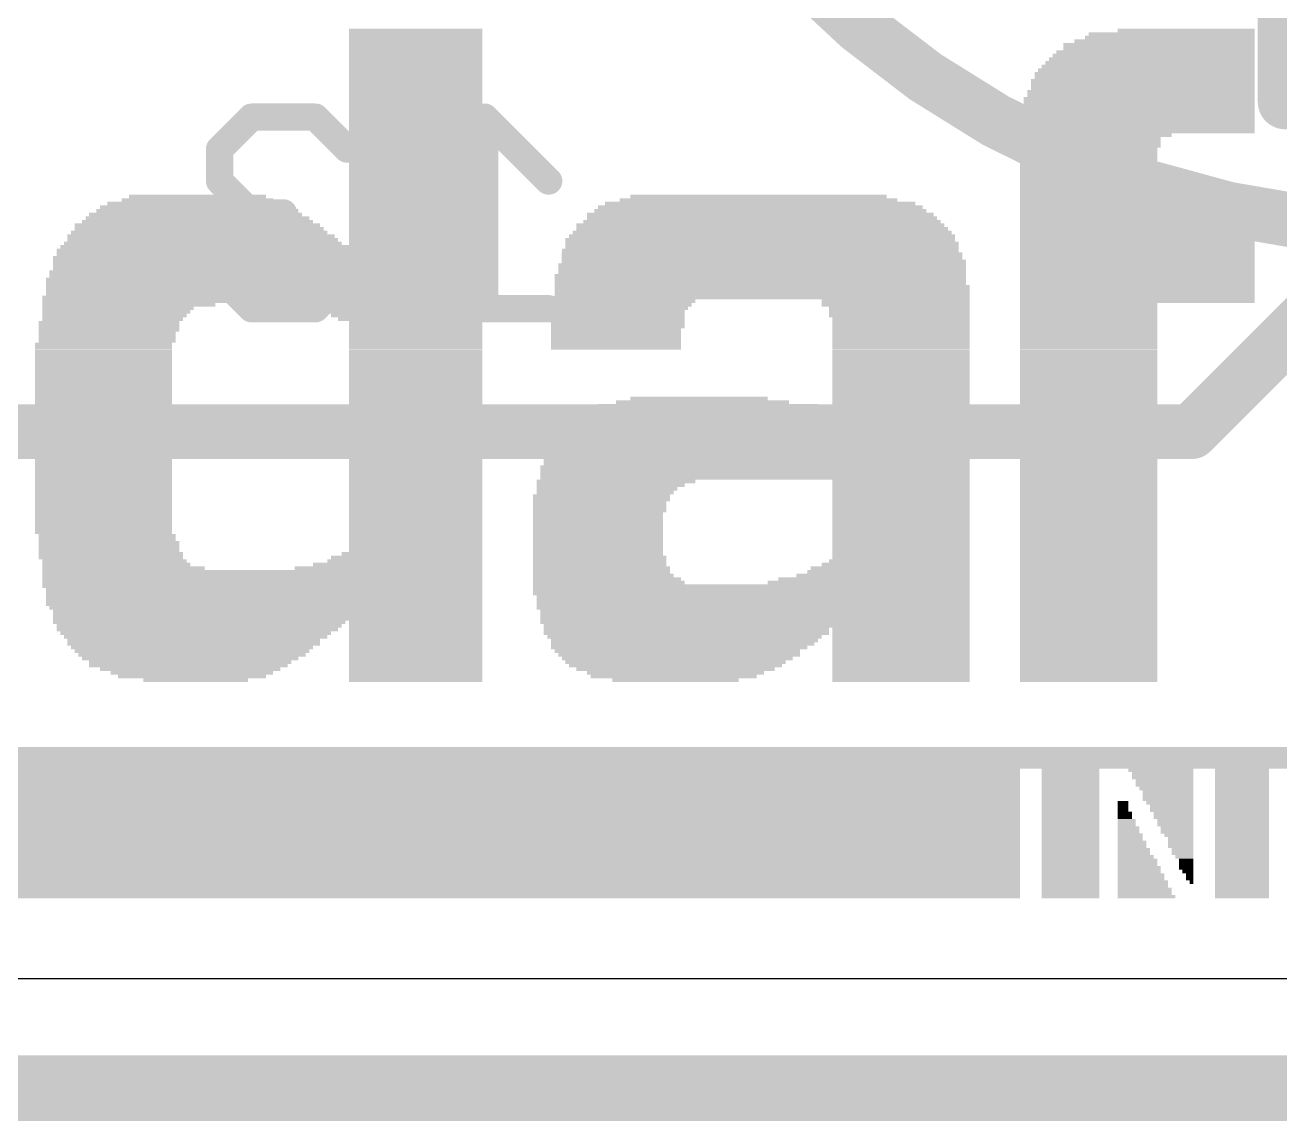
# Model space of a CAD drawing. Extents: x -30.6 to 30.6, y -30.6 to 30.6.
# Drawn here: x 16.05 to 21.88, y -30.63 to -25.54 of the extents above; entities that cross this region are included whole.
import ezdxf

# ---------------------------------------------------------------- set-up
doc = ezdxf.new("R2010")
doc.units = 0
for name, color, linetype in [('1', 12, 'CONTINUOUS'), ('16', 5, 'CONTINUOUS'), ('20', 53, 'CONTINUOUS'), ('21', 40, 'CONTINUOUS'), ('22', 53, 'CONTINUOUS')]:
    doc.layers.add(name, color=color, linetype=linetype)

# ---------------------------------------------------------------- blocks, each defined once
blk = doc.blocks.new('RECT')
blk.add_solid([(-0.5, -0.5), (0.5, -0.5), (-0.5, 0.5), (0.5, 0.5)])

msp = doc.modelspace()

# ---------------------------------------------------------------- linework, layer by layer
at = {"layer": '1'}
for points, const_width in [([(21.464, -27.432), (27.865, -21.031)], 0.254), ([(6.5, -27.432), (21.464, -27.432)], 0.254), ([(-30.48, -30.48), (30.48, -30.48)], 0.3048)]:
    msp.add_lwpolyline(points, dxfattribs=dict(at, const_width=const_width))
at = {"layer": '1', "const_width": 0.127}
for points in [[(21.4191, -27.3871, 1), (21.5089, -27.4769)], [(21.464, -27.4955, 1), (21.464, -27.3685)]]:
    msp.add_lwpolyline(points, format="xyb", dxfattribs=at)
at = {"layer": '16'}
for points, const_width in [([(18.8, -24, 5.1283), (18.8, -21)], 0.254), ([(21.359, -25.7236, 1), (21.241, -25.6764)], 0.127), ([(21.8365, -25.9, 1), (21.9635, -25.9)], 0.127), ([(21.041, -26.1764, 1), (21.159, -26.2236)], 0.127)]:
    msp.add_lwpolyline(points, format="xyb", dxfattribs=dict(at, const_width=const_width))
for points, const_width in [([(21.9, -25.3), (21.9, -25.9)], 0.254), ([(21.1, -26.2), (21.3, -25.7)], 0.254), ([(-30.48, -30.48), (30.48, -30.48)], 0.3048)]:
    msp.add_lwpolyline(points, dxfattribs=dict(at, const_width=const_width))
at = {"layer": '20'}
msp.add_line((29.972, -29.972), (-30.028, -29.972), dxfattribs=at)
at = {"layer": '22', "const_width": 0.127}
for points in [[(17.0981, -25.9707), (16.9498, -26.119)], [(17.3947, -25.9707), (17.0981, -25.9707)], [(17.543, -26.119), (17.3947, -25.9707)], [(18.4785, -26.2673), (18.1819, -25.9707)], [(18.1819, -25.9707), (18.1819, -26.8605)], [(16.9498, -26.119), (16.9498, -26.2673)], [(16.9498, -26.2673), (17.0981, -26.4156)], [(17.0981, -26.4156), (16.9498, -26.5639)], [(17.0981, -26.4156), (17.2464, -26.4156)], [(16.9498, -26.5639), (16.9498, -26.7122)], [(16.9498, -26.7122), (17.0981, -26.8605)], [(17.3947, -26.8605), (17.543, -26.7122)], [(17.0981, -26.8605), (17.3947, -26.8605)], [(18.4785, -26.8605), (17.8853, -26.8605)]]:
    msp.add_lwpolyline(points, dxfattribs=at)
at = {"layer": '22', "const_width": 0.0635}
for points in [[(17.0981, -25.939, 1), (17.0981, -26.0025)], [(17.1206, -25.9932, 1), (17.0757, -25.9483)], [(17.4171, -25.9483, 1), (17.3722, -25.9932)], [(17.3947, -26.0025, 1), (17.3947, -25.939)], [(18.2137, -25.9707, 1), (18.1502, -25.9707)], [(18.2044, -25.9483, 1), (18.1595, -25.9932)], [(16.9816, -26.119, 1), (16.9181, -26.119)], [(16.9274, -26.0966, 1), (16.9723, -26.1415)], [(17.5205, -26.1415, 1), (17.5654, -26.0966)], [(16.9723, -26.2449, 1), (16.9274, -26.2898)], [(18.456, -26.2898, 1), (18.501, -26.2449)], [(16.9181, -26.2673, 1), (16.9816, -26.2673)], [(17.0981, -26.3839, 1), (17.0981, -26.4474)], [(17.1206, -26.4381, 1), (17.0757, -26.3932)], [(17.0757, -26.4381, 1), (17.1206, -26.3932)], [(17.2464, -26.4474, 1), (17.2464, -26.3839)], [(16.9816, -26.5639, 1), (16.9181, -26.5639)], [(16.9274, -26.5415, 1), (16.9723, -26.5864)], [(16.9181, -26.7122, 1), (16.9816, -26.7122)], [(16.9723, -26.6898, 1), (16.9274, -26.7347)], [(17.5654, -26.7347, 1), (17.5205, -26.6898)], [(17.0981, -26.8288, 1), (17.0981, -26.8923)], [(17.0757, -26.883, 1), (17.1206, -26.838)], [(17.3722, -26.838, 1), (17.4171, -26.883)], [(17.3947, -26.8923, 1), (17.3947, -26.8288)], [(17.8853, -26.8288, 1), (17.8853, -26.8923)], [(18.4785, -26.8923, 1), (18.4785, -26.8288)], [(18.1502, -26.8605, 1), (18.2137, -26.8605)]]:
    msp.add_lwpolyline(points, format="xyb", dxfattribs=at)

# ---------------------------------------------------------------- block references
at = {"layer": '21'}
for p, xscale, yscale in [((17.8607, -25.5677), 0.6203, 0.0167), ((17.8607, -25.5844), 0.6203, 0.0168), ((21.3728, -25.5844), 0.7711, 0.0168), ((21.4399, -25.5677), 0.637, 0.0167), ((17.8607, -25.6012), 0.6203, 0.0167), ((17.8607, -25.6179), 0.6203, 0.0168), ((17.8607, -25.6347), 0.6203, 0.0168), ((17.8607, -25.6515), 0.6203, 0.0167), ((21.3142, -25.6347), 0.8885, 0.0168), ((21.3142, -25.6515), 0.8885, 0.0167), ((21.3393, -25.6179), 0.8382, 0.0168), ((21.3645, -25.6012), 0.7879, 0.0167), ((17.8607, -25.6682), 0.6203, 0.0168), ((17.8607, -25.685), 0.6203, 0.0168), ((17.8607, -25.7018), 0.6203, 0.0167), ((21.2807, -25.7018), 0.9555, 0.0167), ((21.289, -25.685), 0.9388, 0.0168), ((21.2974, -25.6682), 0.922, 0.0168), ((17.8607, -25.7185), 0.6203, 0.0168), ((17.8607, -25.7353), 0.6203, 0.0168), ((17.8607, -25.7521), 0.6203, 0.0167), ((17.8607, -25.7688), 0.6203, 0.0168), ((21.2471, -25.7688), 1.0226, 0.0168), ((21.2555, -25.7521), 1.0058, 0.0167), ((21.2639, -25.7353), 0.9891, 0.0168), ((21.2722, -25.7185), 0.9723, 0.0168), ((17.8607, -25.7856), 0.6203, 0.0168), ((17.8607, -25.8024), 0.6203, 0.0167), ((17.8607, -25.8191), 0.6203, 0.0168), ((21.2387, -25.8024), 1.0394, 0.0167), ((21.2387, -25.8191), 1.0394, 0.0168), ((21.2471, -25.7856), 1.0226, 0.0168), ((17.8607, -25.8359), 0.6203, 0.0167), ((17.8607, -25.8526), 0.6203, 0.0168), ((17.8607, -25.8694), 0.6203, 0.0168), ((17.8607, -25.8862), 0.6203, 0.0167), ((21.2219, -25.8862), 1.0729, 0.0167), ((21.2304, -25.8526), 1.0561, 0.0168), ((21.2304, -25.8694), 1.0561, 0.0168), ((21.2387, -25.8359), 1.0394, 0.0167), ((17.8607, -25.9029), 0.6203, 0.0168), ((17.8607, -25.9197), 0.6203, 0.0168), ((17.8607, -25.9365), 0.6203, 0.0167), ((21.2219, -25.9029), 1.0729, 0.0168), ((21.2219, -25.9197), 1.0729, 0.0168), ((21.2219, -25.9365), 1.0729, 0.0167), ((17.8607, -25.9532), 0.6203, 0.0168), ((17.8607, -25.97), 0.6203, 0.0168), ((17.8607, -25.9868), 0.6203, 0.0167), ((17.8607, -26.0035), 0.6203, 0.0168), ((21.2136, -25.9868), 1.0897, 0.0167), ((21.2136, -26.0035), 1.0897, 0.0168), ((21.2219, -25.9532), 1.0729, 0.0168), ((21.2219, -25.97), 1.0729, 0.0168), ((17.8607, -26.0203), 0.6203, 0.0167), ((17.8607, -26.037), 0.6203, 0.0168), ((17.8607, -26.0538), 0.6203, 0.0168), ((21.2136, -26.0203), 1.0897, 0.0167), ((21.2136, -26.037), 1.0897, 0.0168), ((21.0207, -26.0538), 0.7041, 0.0168), ((17.8607, -26.0706), 0.6203, 0.0167), ((17.8607, -26.0873), 0.6203, 0.0168), ((17.8607, -26.1041), 0.6203, 0.0168), ((17.8607, -26.1209), 0.6203, 0.0167), ((20.9956, -26.0706), 0.6538, 0.0167), ((20.9956, -26.0873), 0.6538, 0.0168), ((20.9956, -26.1041), 0.6538, 0.0168), ((20.9872, -26.1209), 0.6371, 0.0167), ((17.8607, -26.1376), 0.6203, 0.0168), ((17.8607, -26.1544), 0.6203, 0.0168), ((17.8607, -26.1712), 0.6203, 0.0167), ((20.9872, -26.1376), 0.6371, 0.0168), ((20.9872, -26.1544), 0.6371, 0.0168), ((20.9872, -26.1712), 0.6371, 0.0167), ((17.8607, -26.1879), 0.6203, 0.0168), ((17.8607, -26.2047), 0.6203, 0.0168), ((17.8607, -26.2215), 0.6203, 0.0167), ((17.8607, -26.2382), 0.6203, 0.0168), ((20.9872, -26.1879), 0.6371, 0.0168), ((20.9872, -26.2047), 0.6371, 0.0168), ((20.9872, -26.2215), 0.6371, 0.0167), ((20.9872, -26.2382), 0.6371, 0.0168), ((17.8607, -26.255), 0.6203, 0.0167), ((17.8607, -26.2717), 0.6203, 0.0168), ((17.8607, -26.2885), 0.6203, 0.0168), ((20.9872, -26.255), 0.6371, 0.0167), ((20.9872, -26.2717), 0.6371, 0.0168), ((20.9872, -26.2885), 0.6371, 0.0168), ((16.8466, -26.3556), 0.7041, 0.0167), ((16.8466, -26.3388), 0.6371, 0.0168), ((17.8607, -26.3053), 0.6203, 0.0167), ((17.8607, -26.322), 0.6203, 0.0168), ((17.8607, -26.3388), 0.6203, 0.0168), ((17.8607, -26.3556), 0.6203, 0.0167), ((19.4534, -26.3556), 1.2909, 0.0167), ((19.4534, -26.3388), 1.1903, 0.0168), ((20.9872, -26.3053), 0.6371, 0.0167), ((20.9872, -26.322), 0.6371, 0.0168), ((21.2136, -26.3388), 1.0897, 0.0168), ((21.2136, -26.3556), 1.0897, 0.0167), ((16.8466, -26.4059), 0.9387, 0.0167), ((16.8382, -26.3891), 0.8885, 0.0168), ((16.8382, -26.3723), 0.8214, 0.0168), ((17.8607, -26.3723), 0.6203, 0.0168), ((17.8607, -26.3891), 0.6203, 0.0168), ((17.8607, -26.4059), 0.6203, 0.0167), ((19.4618, -26.4059), 1.5423, 0.0167), ((19.4618, -26.3891), 1.5087, 0.0168), ((19.4618, -26.3723), 1.4417, 0.0168), ((21.2136, -26.3723), 1.0897, 0.0168), ((21.2136, -26.3891), 1.0897, 0.0168), ((21.2136, -26.4059), 1.0897, 0.0167), ((16.8466, -26.4729), 1.1399, 0.0168), ((16.8466, -26.4561), 1.0729, 0.0168), ((16.8466, -26.4394), 1.0393, 0.0167), ((16.8382, -26.4226), 0.9891, 0.0168), ((17.8607, -26.4226), 0.6203, 0.0168), ((17.8607, -26.4394), 0.6203, 0.0167), ((17.8607, -26.4561), 0.6203, 0.0168), ((17.8607, -26.4729), 0.6203, 0.0168), ((19.4618, -26.4729), 1.7099, 0.0168), ((19.4701, -26.4561), 1.6596, 0.0168), ((19.4702, -26.4394), 1.6261, 0.0167), ((19.4618, -26.4226), 1.6093, 0.0168), ((21.2136, -26.4226), 1.0897, 0.0168), ((21.2136, -26.4394), 1.0897, 0.0167), ((21.2136, -26.4561), 1.0897, 0.0168), ((21.2136, -26.4729), 1.0897, 0.0168), ((16.8633, -26.5232), 1.2406, 0.0168), ((16.855, -26.5064), 1.1903, 0.0168), ((16.855, -26.4897), 1.1567, 0.0167), ((17.8607, -26.4897), 0.6203, 0.0167), ((17.8607, -26.5064), 0.6203, 0.0168), ((17.8607, -26.5232), 0.6203, 0.0168), ((19.4701, -26.5232), 1.7938, 0.0168), ((19.4701, -26.5064), 1.7602, 0.0168), ((19.4702, -26.4897), 1.7267, 0.0167), ((21.2136, -26.4897), 1.0897, 0.0167), ((21.2136, -26.5064), 1.0897, 0.0168), ((21.2136, -26.5232), 1.0897, 0.0168), ((17.1819, -26.5903), 1.9781, 0.0167), ((17.1902, -26.5735), 1.9614, 0.0168), ((16.8717, -26.5567), 1.2908, 0.0168), ((16.8717, -26.54), 1.2573, 0.0167), ((17.8607, -26.54), 0.6203, 0.0167), ((17.8607, -26.5567), 0.6203, 0.0168), ((19.4618, -26.5903), 1.8441, 0.0167), ((19.4702, -26.5567), 1.8273, 0.0168), ((19.4702, -26.5735), 1.8273, 0.0168), ((19.4618, -26.54), 1.8105, 0.0167), ((21.2136, -26.54), 1.0897, 0.0167), ((21.2136, -26.5567), 1.0897, 0.0168), ((21.2136, -26.5735), 1.0897, 0.0168), ((21.2136, -26.5903), 1.0897, 0.0167), ((17.1735, -26.6238), 1.9949, 0.0168), ((17.1735, -26.6406), 1.9949, 0.0167), ((17.1819, -26.607), 1.9781, 0.0168), ((19.4701, -26.607), 1.8608, 0.0168), ((19.4701, -26.6238), 1.8608, 0.0168), ((19.4785, -26.6406), 1.8776, 0.0167), ((21.2136, -26.607), 1.0897, 0.0168), ((21.2136, -26.6238), 1.0897, 0.0168), ((21.2136, -26.6406), 1.0897, 0.0167), ((17.1651, -26.6908), 2.0117, 0.0168), ((17.1651, -26.7076), 2.0117, 0.0168), ((17.1735, -26.6573), 1.9949, 0.0168), ((17.1735, -26.6741), 1.9949, 0.0167), ((19.4618, -26.7076), 1.9111, 0.0168), ((19.4702, -26.6573), 1.8943, 0.0168), ((19.4702, -26.6741), 1.8943, 0.0167), ((19.4702, -26.6908), 1.8943, 0.0168), ((21.2136, -26.6573), 1.0897, 0.0168), ((21.2136, -26.6741), 1.0897, 0.0167), ((21.2136, -26.6908), 1.0897, 0.0168), ((21.2136, -26.7076), 1.0897, 0.0168), ((17.1567, -26.7244), 2.0284, 0.0167), ((17.1567, -26.7411), 2.0284, 0.0168), ((17.1567, -26.7579), 2.0284, 0.0168), ((19.4701, -26.7579), 1.9278, 0.0168), ((19.4618, -26.7244), 1.9111, 0.0167), ((19.4618, -26.7411), 1.9111, 0.0168), ((21.2136, -26.7244), 1.0897, 0.0167), ((21.2136, -26.7411), 1.0897, 0.0168), ((21.2136, -26.7579), 1.0897, 0.0168), ((17.1483, -26.8082), 2.0452, 0.0168), ((17.1567, -26.7747), 2.0284, 0.0167), ((17.1567, -26.7914), 2.0284, 0.0168), ((19.4701, -26.7747), 1.9278, 0.0167), ((19.4701, -26.7914), 1.9278, 0.0168), ((19.4701, -26.8082), 1.9278, 0.0168), ((21.2136, -26.7747), 1.0897, 0.0167), ((21.2136, -26.7914), 1.0897, 0.0168), ((21.2136, -26.8082), 1.0897, 0.0168), ((17.1483, -26.825), 2.0452, 0.0167), ((16.5281, -26.8417), 0.8047, 0.0168), ((16.4778, -26.8585), 0.7041, 0.0167), ((16.4694, -26.8752), 0.6873, 0.0168), ((17.7183, -26.8417), 0.9052, 0.0168), ((17.7686, -26.8585), 0.8047, 0.0167), ((17.8021, -26.8752), 0.7376, 0.0168), ((18.8163, -26.8585), 0.6203, 0.0167), ((18.8331, -26.825), 0.6538, 0.0167), ((18.8247, -26.8417), 0.637, 0.0168), ((18.808, -26.8752), 0.6035, 0.0168), ((20.0904, -26.825), 0.6873, 0.0167), ((20.0904, -26.8417), 0.6873, 0.0168), ((20.1072, -26.8585), 0.6537, 0.0167), ((20.1072, -26.8752), 0.6537, 0.0168), ((21.2136, -26.825), 1.0897, 0.0167), ((20.9872, -26.8417), 0.6371, 0.0168), ((20.9872, -26.8585), 0.6371, 0.0167), ((20.9872, -26.8752), 0.6371, 0.0168), ((16.4358, -26.9255), 0.6538, 0.0168), ((16.461, -26.892), 0.6706, 0.0168), ((16.4526, -26.9088), 0.6538, 0.0167), ((17.8189, -26.892), 0.7041, 0.0168), ((17.8356, -26.9088), 0.6706, 0.0167), ((17.8607, -26.9255), 0.6203, 0.0168), ((18.7995, -26.892), 0.6203, 0.0168), ((18.7995, -26.9088), 0.6203, 0.0167), ((18.7995, -26.9255), 0.6203, 0.0168), ((20.1072, -26.892), 0.6537, 0.0168), ((20.1155, -26.9088), 0.637, 0.0167), ((20.1155, -26.9255), 0.637, 0.0168), ((20.9872, -26.892), 0.6371, 0.0168), ((20.9872, -26.9088), 0.6371, 0.0167), ((20.9872, -26.9255), 0.6371, 0.0168), ((16.4358, -26.9423), 0.6538, 0.0168), ((16.4358, -26.9591), 0.6538, 0.0167), ((16.4275, -26.9758), 0.6371, 0.0168), ((16.4275, -26.9926), 0.6371, 0.0168), ((17.8607, -26.9423), 0.6203, 0.0168), ((17.8607, -26.9591), 0.6203, 0.0167), ((17.8607, -26.9758), 0.6203, 0.0168), ((17.8607, -26.9926), 0.6203, 0.0168), ((18.7995, -26.9423), 0.6203, 0.0168), ((18.7912, -26.9591), 0.6035, 0.0167), ((18.7912, -26.9758), 0.6035, 0.0168), ((18.7912, -26.9926), 0.6035, 0.0168), ((20.1155, -26.9423), 0.637, 0.0168), ((20.1155, -26.9591), 0.637, 0.0167), ((20.1155, -26.9758), 0.637, 0.0168), ((20.1155, -26.9926), 0.637, 0.0168), ((20.9872, -26.9423), 0.6371, 0.0168), ((20.9872, -26.9591), 0.6371, 0.0167), ((20.9872, -26.9758), 0.6371, 0.0168), ((20.9872, -26.9926), 0.6371, 0.0168), ((16.4107, -27.0261), 0.637, 0.0168), ((16.4107, -27.0429), 0.637, 0.0168), ((16.4275, -27.0094), 0.6371, 0.0167), ((17.8607, -27.0094), 0.6203, 0.0167), ((17.8607, -27.0261), 0.6203, 0.0168), ((17.8607, -27.0429), 0.6203, 0.0168), ((18.7912, -27.0094), 0.6035, 0.0167), ((18.7912, -27.0261), 0.6035, 0.0168), ((18.7912, -27.0429), 0.6035, 0.0168), ((20.1155, -27.0094), 0.637, 0.0167), ((20.1155, -27.0261), 0.637, 0.0168), ((20.1155, -27.0429), 0.637, 0.0168), ((20.9872, -27.0094), 0.6371, 0.0167), ((20.9872, -27.0261), 0.6371, 0.0168), ((20.9872, -27.0429), 0.6371, 0.0168), ((16.4107, -27.0597), 0.637, 0.0167), ((16.4107, -27.0764), 0.637, 0.0168), ((16.4107, -27.0932), 0.637, 0.0167), ((16.4107, -27.1099), 0.637, 0.0168), ((17.8607, -27.0597), 0.6203, 0.0167), ((17.8607, -27.0764), 0.6203, 0.0168), ((17.8607, -27.0932), 0.6203, 0.0167), ((17.8607, -27.1099), 0.6203, 0.0168), ((20.1155, -27.0597), 0.637, 0.0167), ((20.1155, -27.0764), 0.637, 0.0168), ((20.1155, -27.0932), 0.637, 0.0167), ((20.1155, -27.1099), 0.637, 0.0168), ((20.9872, -27.0597), 0.6371, 0.0167), ((20.9872, -27.0764), 0.6371, 0.0168), ((20.9872, -27.0932), 0.6371, 0.0167), ((20.9872, -27.1099), 0.6371, 0.0168), ((16.4107, -27.1267), 0.637, 0.0168), ((16.4107, -27.1435), 0.637, 0.0167), ((16.4107, -27.1602), 0.637, 0.0168), ((17.8607, -27.1267), 0.6203, 0.0168), ((17.8607, -27.1435), 0.6203, 0.0167), ((17.8607, -27.1602), 0.6203, 0.0168), ((20.1155, -27.1267), 0.637, 0.0168), ((20.1155, -27.1435), 0.637, 0.0167), ((20.1155, -27.1602), 0.637, 0.0168), ((20.9872, -27.1267), 0.6371, 0.0168), ((20.9872, -27.1435), 0.6371, 0.0167), ((20.9872, -27.1602), 0.6371, 0.0168), ((16.4107, -27.177), 0.637, 0.0168), ((16.4107, -27.1938), 0.637, 0.0167), ((16.4107, -27.2105), 0.637, 0.0168), ((16.4107, -27.2273), 0.637, 0.0168), ((17.8607, -27.177), 0.6203, 0.0168), ((17.8607, -27.1938), 0.6203, 0.0167), ((17.8607, -27.2105), 0.6203, 0.0168), ((17.8607, -27.2273), 0.6203, 0.0168), ((20.1155, -27.177), 0.637, 0.0168), ((20.1155, -27.1938), 0.637, 0.0167), ((20.1155, -27.2105), 0.637, 0.0168), ((20.1155, -27.2273), 0.637, 0.0168), ((20.9872, -27.177), 0.6371, 0.0168), ((20.9872, -27.1938), 0.6371, 0.0167), ((20.9872, -27.2105), 0.6371, 0.0168), ((20.9872, -27.2273), 0.6371, 0.0168), ((16.4107, -27.2441), 0.637, 0.0167), ((16.4107, -27.2608), 0.637, 0.0168), ((16.4107, -27.2776), 0.637, 0.0167), ((17.8607, -27.2441), 0.6203, 0.0167), ((17.8607, -27.2608), 0.6203, 0.0168), ((17.8607, -27.2776), 0.6203, 0.0167), ((19.1768, -27.2776), 0.6371, 0.0167), ((20.1155, -27.2441), 0.637, 0.0167), ((20.1155, -27.2608), 0.637, 0.0168), ((20.1155, -27.2776), 0.637, 0.0167), ((20.9872, -27.2441), 0.6371, 0.0167), ((20.9872, -27.2608), 0.6371, 0.0168), ((20.9872, -27.2776), 0.6371, 0.0167), ((16.4107, -27.2943), 0.637, 0.0168), ((16.4107, -27.3111), 0.637, 0.0168), ((16.4107, -27.3279), 0.637, 0.0167), ((16.4107, -27.3446), 0.637, 0.0168), ((17.8607, -27.2943), 0.6203, 0.0168), ((17.8607, -27.3111), 0.6203, 0.0168), ((17.8607, -27.3279), 0.6203, 0.0167), ((17.8607, -27.3446), 0.6203, 0.0168), ((19.5372, -27.3446), 1.7937, 0.0168), ((19.5456, -27.3279), 1.7769, 0.0167), ((19.2187, -27.3111), 1.0226, 0.0168), ((19.1935, -27.2943), 0.8046, 0.0168), ((20.1155, -27.2943), 0.637, 0.0168), ((20.1155, -27.3111), 0.637, 0.0168), ((20.9872, -27.2943), 0.6371, 0.0168), ((20.9872, -27.3111), 0.6371, 0.0168), ((20.9872, -27.3279), 0.6371, 0.0167), ((20.9872, -27.3446), 0.6371, 0.0168), ((16.4107, -27.3614), 0.637, 0.0168), ((16.4107, -27.3782), 0.637, 0.0167), ((16.4107, -27.3949), 0.637, 0.0168), ((17.8607, -27.3614), 0.6203, 0.0168), ((17.8607, -27.3782), 0.6203, 0.0167), ((17.8607, -27.3949), 0.6203, 0.0168), ((19.4953, -27.3949), 1.8775, 0.0168), ((19.512, -27.3782), 1.844, 0.0167), ((19.5204, -27.3614), 1.8272, 0.0168), ((20.9872, -27.3614), 0.6371, 0.0168), ((20.9872, -27.3782), 0.6371, 0.0167), ((20.9872, -27.3949), 0.6371, 0.0168), ((16.4107, -27.4117), 0.637, 0.0168), ((16.4107, -27.4285), 0.637, 0.0167), ((16.4107, -27.4452), 0.637, 0.0168), ((16.4107, -27.462), 0.637, 0.0168), ((17.8607, -27.4117), 0.6203, 0.0168), ((17.8607, -27.4285), 0.6203, 0.0167), ((17.8607, -27.4452), 0.6203, 0.0168), ((17.8607, -27.462), 0.6203, 0.0168), ((19.4701, -27.462), 1.9278, 0.0168), ((19.4785, -27.4452), 1.911, 0.0168), ((19.4869, -27.4117), 1.8943, 0.0168), ((19.4869, -27.4285), 1.8943, 0.0167), ((20.9872, -27.4117), 0.6371, 0.0168), ((20.9872, -27.4285), 0.6371, 0.0167), ((20.9872, -27.4452), 0.6371, 0.0168), ((20.9872, -27.462), 0.6371, 0.0168), ((16.4107, -27.4788), 0.637, 0.0167), ((16.4107, -27.4955), 0.637, 0.0168), ((16.4107, -27.5123), 0.637, 0.0167), ((17.8607, -27.4788), 0.6203, 0.0167), ((17.8607, -27.4955), 0.6203, 0.0168), ((17.8607, -27.5123), 0.6203, 0.0167), ((19.4534, -27.5123), 1.9613, 0.0167), ((19.4617, -27.4788), 1.9446, 0.0167), ((19.4617, -27.4955), 1.9446, 0.0168), ((20.9872, -27.4788), 0.6371, 0.0167), ((20.9872, -27.4955), 0.6371, 0.0168), ((20.9872, -27.5123), 0.6371, 0.0167), ((16.4107, -27.529), 0.637, 0.0168), ((16.4107, -27.5458), 0.637, 0.0168), ((16.4107, -27.5626), 0.637, 0.0167), ((16.4107, -27.5793), 0.637, 0.0168), ((17.8607, -27.529), 0.6203, 0.0168), ((17.8607, -27.5458), 0.6203, 0.0168), ((17.8607, -27.5626), 0.6203, 0.0167), ((17.8607, -27.5793), 0.6203, 0.0168), ((19.445, -27.5458), 1.9781, 0.0168), ((19.445, -27.5626), 1.9781, 0.0167), ((19.445, -27.5793), 1.9781, 0.0168), ((19.4534, -27.529), 1.9613, 0.0168), ((20.9872, -27.529), 0.6371, 0.0168), ((20.9872, -27.5458), 0.6371, 0.0168), ((20.9872, -27.5626), 0.6371, 0.0167), ((20.9872, -27.5793), 0.6371, 0.0168), ((16.4107, -27.5961), 0.637, 0.0168), ((16.4107, -27.6129), 0.637, 0.0167), ((16.4107, -27.6296), 0.637, 0.0168), ((17.8607, -27.5961), 0.6203, 0.0168), ((17.8607, -27.6129), 0.6203, 0.0167), ((17.8607, -27.6296), 0.6203, 0.0168), ((19.4366, -27.5961), 1.9949, 0.0168), ((19.4366, -27.6129), 1.9949, 0.0167), ((19.4366, -27.6296), 1.9949, 0.0168), ((20.9872, -27.5961), 0.6371, 0.0168), ((20.9872, -27.6129), 0.6371, 0.0167), ((20.9872, -27.6296), 0.6371, 0.0168), ((16.4107, -27.6464), 0.637, 0.0168), ((16.4107, -27.6632), 0.637, 0.0167), ((16.4107, -27.6799), 0.637, 0.0168), ((16.4107, -27.6967), 0.637, 0.0167), ((17.8607, -27.6464), 0.6203, 0.0168), ((17.8607, -27.6632), 0.6203, 0.0167), ((17.8607, -27.6799), 0.6203, 0.0168), ((17.8607, -27.6967), 0.6203, 0.0167), ((18.766, -27.6799), 0.6873, 0.0168), ((18.7912, -27.6632), 0.7376, 0.0167), ((18.7493, -27.6967), 0.6538, 0.0167), ((19.4366, -27.6464), 1.9949, 0.0168), ((20.1155, -27.6632), 0.637, 0.0167), ((20.1155, -27.6799), 0.637, 0.0168), ((20.1155, -27.6967), 0.637, 0.0167), ((20.9872, -27.6464), 0.6371, 0.0168), ((20.9872, -27.6632), 0.6371, 0.0167), ((20.9872, -27.6799), 0.6371, 0.0168), ((20.9872, -27.6967), 0.6371, 0.0167), ((16.4107, -27.7134), 0.637, 0.0168), ((16.4107, -27.7302), 0.637, 0.0168), ((16.4107, -27.747), 0.637, 0.0167), ((17.8607, -27.7134), 0.6203, 0.0168), ((17.8607, -27.7302), 0.6203, 0.0168), ((17.8607, -27.747), 0.6203, 0.0167), ((18.7241, -27.7302), 0.637, 0.0168), ((18.7241, -27.747), 0.637, 0.0167), ((18.7409, -27.7134), 0.637, 0.0168), ((20.1155, -27.7134), 0.637, 0.0168), ((20.1155, -27.7302), 0.637, 0.0168), ((20.1155, -27.747), 0.637, 0.0167), ((20.9872, -27.7134), 0.6371, 0.0168), ((20.9872, -27.7302), 0.6371, 0.0168), ((20.9872, -27.747), 0.6371, 0.0167), ((16.4107, -27.7637), 0.637, 0.0168), ((16.4107, -27.7805), 0.637, 0.0168), ((16.4107, -27.7973), 0.637, 0.0167), ((16.4107, -27.814), 0.637, 0.0168), ((17.8607, -27.7637), 0.6203, 0.0168), ((17.8607, -27.7805), 0.6203, 0.0168), ((17.8607, -27.7973), 0.6203, 0.0167), ((17.8607, -27.814), 0.6203, 0.0168), ((18.7157, -27.7637), 0.6203, 0.0168), ((18.7157, -27.7805), 0.6203, 0.0168), ((18.7157, -27.7973), 0.6203, 0.0167), ((18.7074, -27.814), 0.6035, 0.0168), ((20.1155, -27.7637), 0.637, 0.0168), ((20.1155, -27.7805), 0.637, 0.0168), ((20.1155, -27.7973), 0.637, 0.0167), ((20.1155, -27.814), 0.637, 0.0168), ((20.9872, -27.7637), 0.6371, 0.0168), ((20.9872, -27.7805), 0.6371, 0.0168), ((20.9872, -27.7973), 0.6371, 0.0167), ((20.9872, -27.814), 0.6371, 0.0168), ((16.4107, -27.8308), 0.637, 0.0168), ((16.4107, -27.8476), 0.637, 0.0167), ((16.4107, -27.8643), 0.637, 0.0168), ((17.8607, -27.8308), 0.6203, 0.0168), ((17.8607, -27.8476), 0.6203, 0.0167), ((17.8607, -27.8643), 0.6203, 0.0168), ((18.7074, -27.8308), 0.6035, 0.0168), ((18.7074, -27.8476), 0.6035, 0.0167), ((18.7074, -27.8643), 0.6035, 0.0168), ((20.1155, -27.8308), 0.637, 0.0168), ((20.1155, -27.8476), 0.637, 0.0167), ((20.1155, -27.8643), 0.637, 0.0168), ((20.9872, -27.8308), 0.6371, 0.0168), ((20.9872, -27.8476), 0.6371, 0.0167), ((20.9872, -27.8643), 0.6371, 0.0168), ((16.4107, -27.8811), 0.637, 0.0168), ((16.4107, -27.8979), 0.637, 0.0167), ((16.4275, -27.9146), 0.6371, 0.0168), ((16.4275, -27.9314), 0.6371, 0.0167), ((17.8607, -27.8811), 0.6203, 0.0168), ((17.8607, -27.8979), 0.6203, 0.0167), ((17.8607, -27.9146), 0.6203, 0.0168), ((17.8607, -27.9314), 0.6203, 0.0167), ((18.7074, -27.8811), 0.6035, 0.0168), ((18.7074, -27.8979), 0.6035, 0.0167), ((18.7074, -27.9146), 0.6035, 0.0168), ((18.7074, -27.9314), 0.6035, 0.0167), ((20.1155, -27.8811), 0.637, 0.0168), ((20.1155, -27.8979), 0.637, 0.0167), ((20.1155, -27.9146), 0.637, 0.0168), ((20.1155, -27.9314), 0.637, 0.0167), ((20.9872, -27.8811), 0.6371, 0.0168), ((20.9872, -27.8979), 0.6371, 0.0167), ((20.9872, -27.9146), 0.6371, 0.0168), ((20.9872, -27.9314), 0.6371, 0.0167), ((16.4358, -27.9481), 0.6538, 0.0168), ((16.4358, -27.9649), 0.6538, 0.0168), ((16.4358, -27.9817), 0.6538, 0.0167), ((17.8607, -27.9481), 0.6203, 0.0168), ((17.8607, -27.9649), 0.6203, 0.0168), ((17.8607, -27.9817), 0.6203, 0.0167), ((18.7074, -27.9481), 0.6035, 0.0168), ((18.7074, -27.9649), 0.6035, 0.0168), ((18.7074, -27.9817), 0.6035, 0.0167), ((20.1155, -27.9481), 0.637, 0.0168), ((20.1155, -27.9649), 0.637, 0.0168), ((20.1155, -27.9817), 0.637, 0.0167), ((20.9872, -27.9481), 0.6371, 0.0168), ((20.9872, -27.9649), 0.6371, 0.0168), ((20.9872, -27.9817), 0.6371, 0.0167), ((16.4442, -27.9984), 0.6706, 0.0168), ((16.4442, -28.0152), 0.6706, 0.0168), ((16.461, -28.032), 0.6706, 0.0167), ((16.4694, -28.0487), 0.6873, 0.0168), ((17.7769, -28.0487), 0.7879, 0.0168), ((17.8105, -28.032), 0.7208, 0.0167), ((17.8189, -28.0152), 0.7041, 0.0168), ((17.844, -27.9984), 0.6538, 0.0168), ((18.7157, -28.0152), 0.6203, 0.0168), ((18.7157, -28.032), 0.6203, 0.0167), ((18.7157, -28.0487), 0.6203, 0.0168), ((18.7074, -27.9984), 0.6035, 0.0168), ((20.0904, -28.0487), 0.6873, 0.0168), ((20.1072, -28.032), 0.6537, 0.0167), ((20.1155, -27.9984), 0.637, 0.0168), ((20.1155, -28.0152), 0.637, 0.0168), ((20.9872, -27.9984), 0.6371, 0.0168), ((20.9872, -28.0152), 0.6371, 0.0168), ((20.9872, -28.032), 0.6371, 0.0167), ((20.9872, -28.0487), 0.6371, 0.0168), ((16.5029, -28.0655), 0.7544, 0.0168), ((17.1483, -28.0823), 2.0452, 0.0167), ((17.1483, -28.099), 2.0452, 0.0168), ((17.7351, -28.0655), 0.8717, 0.0168), ((18.7241, -28.0655), 0.637, 0.0168), ((18.7241, -28.0823), 0.637, 0.0167), ((18.7325, -28.099), 0.6538, 0.0168), ((20.0317, -28.099), 0.8046, 0.0168), ((20.0569, -28.0823), 0.7543, 0.0167), ((20.0652, -28.0655), 0.7376, 0.0168), ((20.9872, -28.0655), 0.6371, 0.0168), ((20.9872, -28.0823), 0.6371, 0.0167), ((20.9872, -28.099), 0.6371, 0.0168), ((17.1483, -28.1158), 2.0452, 0.0167), ((17.1483, -28.1325), 2.0452, 0.0168), ((17.1483, -28.1493), 2.0452, 0.0168), ((18.7492, -28.1158), 0.6873, 0.0167), ((19.4198, -28.1493), 2.0284, 0.0168), ((18.7577, -28.1325), 0.7041, 0.0168), ((19.9647, -28.1325), 0.9387, 0.0168), ((19.9898, -28.1158), 0.8884, 0.0167), ((20.9872, -28.1158), 0.6371, 0.0167), ((20.9872, -28.1325), 0.6371, 0.0168), ((20.9872, -28.1493), 0.6371, 0.0168), ((17.1567, -28.1661), 2.0284, 0.0167), ((17.1567, -28.1828), 2.0284, 0.0168), ((17.1567, -28.1996), 2.0284, 0.0168), ((17.1567, -28.2164), 2.0284, 0.0167), ((19.4198, -28.1661), 2.0284, 0.0167), ((19.4198, -28.1828), 2.0284, 0.0168), ((19.4282, -28.1996), 2.0116, 0.0168), ((19.4282, -28.2164), 2.0116, 0.0167), ((20.9872, -28.1661), 0.6371, 0.0167), ((20.9872, -28.1828), 0.6371, 0.0168), ((20.9872, -28.1996), 0.6371, 0.0168), ((20.9872, -28.2164), 0.6371, 0.0167), ((17.1567, -28.2331), 2.0284, 0.0168), ((17.1651, -28.2499), 2.0117, 0.0168), ((17.1735, -28.2667), 1.9949, 0.0167), ((19.4282, -28.2331), 2.0116, 0.0168), ((19.4282, -28.2499), 2.0116, 0.0168), ((19.4366, -28.2667), 1.9949, 0.0167), ((20.9872, -28.2331), 0.6371, 0.0168), ((20.9872, -28.2499), 0.6371, 0.0168), ((20.9872, -28.2667), 0.6371, 0.0167), ((17.1735, -28.2834), 1.9949, 0.0168), ((17.1735, -28.3002), 1.9949, 0.0168), ((16.855, -28.317), 1.3579, 0.0167), ((16.855, -28.3337), 1.3243, 0.0168), ((17.8607, -28.317), 0.6203, 0.0167), ((17.8607, -28.3337), 0.6203, 0.0168), ((19.4366, -28.2834), 1.9949, 0.0168), ((19.4366, -28.3002), 1.9949, 0.0168), ((19.4366, -28.317), 1.9949, 0.0167), ((19.445, -28.3337), 1.9781, 0.0168), ((20.9872, -28.2834), 0.6371, 0.0168), ((20.9872, -28.3002), 0.6371, 0.0168), ((20.9872, -28.317), 0.6371, 0.0167), ((20.9872, -28.3337), 0.6371, 0.0168), ((16.8466, -28.3505), 1.3075, 0.0167), ((16.8382, -28.3672), 1.2573, 0.0168), ((16.8382, -28.384), 1.2238, 0.0168), ((17.8607, -28.3505), 0.6203, 0.0167), ((17.8607, -28.3672), 0.6203, 0.0168), ((17.8607, -28.384), 0.6203, 0.0168), ((19.1181, -28.3505), 1.3244, 0.0167), ((19.1181, -28.3672), 1.3244, 0.0168), ((19.1097, -28.384), 1.274, 0.0168), ((20.1155, -28.3505), 0.637, 0.0167), ((20.1155, -28.3672), 0.637, 0.0168), ((20.1155, -28.384), 0.637, 0.0168), ((20.9872, -28.3505), 0.6371, 0.0167), ((20.9872, -28.3672), 0.6371, 0.0168), ((20.9872, -28.384), 0.6371, 0.0168), ((16.8298, -28.4008), 1.1735, 0.0167), ((16.8298, -28.4175), 1.1735, 0.0168), ((16.8214, -28.4343), 1.1232, 0.0168), ((16.8214, -28.4511), 1.0896, 0.0167), ((17.8607, -28.4008), 0.6203, 0.0167), ((17.8607, -28.4175), 0.6203, 0.0168), ((17.8607, -28.4343), 0.6203, 0.0168), ((17.8607, -28.4511), 0.6203, 0.0167), ((19.1097, -28.4008), 1.2406, 0.0167), ((19.1013, -28.4175), 1.2238, 0.0168), ((19.0846, -28.4343), 1.1903, 0.0168), ((19.0762, -28.4511), 1.1399, 0.0167), ((20.1155, -28.4008), 0.637, 0.0167), ((20.1155, -28.4175), 0.637, 0.0168), ((20.1155, -28.4343), 0.637, 0.0168), ((20.1155, -28.4511), 0.637, 0.0167), ((20.9872, -28.4008), 0.6371, 0.0167), ((20.9872, -28.4175), 0.6371, 0.0168), ((20.9872, -28.4343), 0.6371, 0.0168), ((20.9872, -28.4511), 0.6371, 0.0167), ((16.8214, -28.4678), 1.0562, 0.0168), ((16.813, -28.4846), 1.0058, 0.0168), ((16.813, -28.5014), 0.9388, 0.0167), ((17.8607, -28.4678), 0.6203, 0.0168), ((17.8607, -28.4846), 0.6203, 0.0168), ((17.8607, -28.5014), 0.6203, 0.0167), ((19.0846, -28.4678), 1.1231, 0.0168), ((19.0762, -28.4846), 1.0729, 0.0168), ((19.0678, -28.5014), 1.0226, 0.0167), ((20.1155, -28.4678), 0.637, 0.0168), ((20.1155, -28.4846), 0.637, 0.0168), ((20.1155, -28.5014), 0.637, 0.0167), ((20.9872, -28.4678), 0.6371, 0.0168), ((20.9872, -28.4846), 0.6371, 0.0168), ((20.9872, -28.5014), 0.6371, 0.0167), ((16.8047, -28.5181), 0.9221, 0.0168), ((16.813, -28.5349), 0.8382, 0.0167), ((16.8214, -28.5516), 0.7544, 0.0168), ((16.8214, -28.5684), 0.6874, 0.0168), ((17.8607, -28.5181), 0.6203, 0.0168), ((17.8607, -28.5349), 0.6203, 0.0167), ((17.8607, -28.5516), 0.6203, 0.0168), ((17.8607, -28.5684), 0.6203, 0.0168), ((19.0678, -28.5181), 0.9891, 0.0168), ((19.0678, -28.5349), 0.922, 0.0167), ((19.0678, -28.5516), 0.8214, 0.0168), ((19.0594, -28.5684), 0.7712, 0.0168), ((20.1155, -28.5181), 0.637, 0.0168), ((20.1155, -28.5349), 0.637, 0.0167), ((20.1155, -28.5516), 0.637, 0.0168), ((20.1155, -28.5684), 0.637, 0.0168), ((20.9872, -28.5181), 0.6371, 0.0168), ((20.9872, -28.5349), 0.6371, 0.0167), ((20.9872, -28.5516), 0.6371, 0.0168), ((20.9872, -28.5684), 0.6371, 0.0168), ((16.8382, -28.5852), 0.4861, 0.0167), ((17.8607, -28.5852), 0.6203, 0.0167), ((19.0678, -28.5852), 0.5868, 0.0167), ((20.1155, -28.5852), 0.637, 0.0167), ((20.9872, -28.5852), 0.6371, 0.0167), ((20.828, -28.9037), 13.998, 0.0168), ((20.828, -28.9205), 13.998, 0.0167), ((20.828, -28.9372), 13.998, 0.0168), ((20.828, -28.954), 13.998, 0.0167), ((20.828, -28.9707), 13.998, 0.0168), ((20.828, -28.9875), 13.998, 0.0168), ((17.2489, -29.0043), 6.8397, 0.0167), ((17.2489, -29.021), 6.8397, 0.0168), ((17.2489, -29.0378), 6.8397, 0.0168), ((20.9034, -29.0043), 0.2683, 0.0167), ((20.9034, -29.021), 0.2683, 0.0168), ((20.9034, -29.0378), 0.2683, 0.0168), ((21.3225, -29.0043), 0.3017, 0.0167), ((21.3309, -29.021), 0.285, 0.0168), ((21.3309, -29.0378), 0.285, 0.0168), ((21.6998, -29.0043), 0.2515, 0.0167), ((21.6998, -29.021), 0.2515, 0.0168), ((21.6998, -29.0378), 0.2515, 0.0168), ((17.2489, -29.0546), 6.8397, 0.0167), ((17.2489, -29.0713), 6.8397, 0.0168), ((17.2489, -29.0881), 6.8397, 0.0168), ((20.9034, -29.0546), 0.2683, 0.0167), ((20.9034, -29.0713), 0.2683, 0.0168), ((20.9034, -29.0881), 0.2683, 0.0168), ((21.3393, -29.0546), 0.2682, 0.0167), ((21.3393, -29.0713), 0.2682, 0.0168), ((21.3477, -29.0881), 0.2514, 0.0168), ((21.6998, -29.0546), 0.2515, 0.0167), ((21.6998, -29.0713), 0.2515, 0.0168), ((21.6998, -29.0881), 0.2515, 0.0168), ((17.2489, -29.1049), 6.8397, 0.0167), ((17.2489, -29.1216), 6.8397, 0.0168), ((17.2489, -29.1384), 6.8397, 0.0168), ((17.2489, -29.1552), 6.8397, 0.0167), ((20.9034, -29.1049), 0.2683, 0.0167), ((20.9034, -29.1216), 0.2683, 0.0168), ((20.9034, -29.1384), 0.2683, 0.0168), ((20.9034, -29.1552), 0.2683, 0.0167), ((21.1466, -29.1552), 0.0503, 0.0167), ((21.356, -29.1049), 0.2347, 0.0167), ((21.356, -29.1216), 0.2347, 0.0168), ((21.356, -29.1384), 0.2347, 0.0168), ((21.3645, -29.1552), 0.2179, 0.0167), ((21.6998, -29.1049), 0.2515, 0.0167), ((21.6998, -29.1216), 0.2515, 0.0168), ((21.6998, -29.1384), 0.2515, 0.0168), ((21.6998, -29.1552), 0.2515, 0.0167), ((17.2489, -29.1719), 6.8397, 0.0168), ((17.2489, -29.1887), 6.8397, 0.0167), ((17.2489, -29.2054), 6.8397, 0.0168), ((20.9034, -29.1719), 0.2683, 0.0168), ((20.9034, -29.1887), 0.2683, 0.0167), ((20.9034, -29.2054), 0.2683, 0.0168), ((21.1466, -29.1719), 0.0503, 0.0168), ((21.1466, -29.1887), 0.0503, 0.0167), ((21.1549, -29.2054), 0.067, 0.0168), ((21.3728, -29.1719), 0.2012, 0.0168), ((21.3728, -29.1887), 0.2012, 0.0167), ((21.3812, -29.2054), 0.1844, 0.0168), ((21.6998, -29.1719), 0.2515, 0.0168), ((21.6998, -29.1887), 0.2515, 0.0167), ((21.6998, -29.2054), 0.2515, 0.0168), ((17.2489, -29.2222), 6.8397, 0.0168), ((17.2489, -29.239), 6.8397, 0.0167), ((17.2489, -29.2557), 6.8397, 0.0168), ((17.2489, -29.2725), 6.8397, 0.0168), ((20.9034, -29.2222), 0.2683, 0.0168), ((20.9034, -29.239), 0.2683, 0.0167), ((20.9034, -29.2557), 0.2683, 0.0168), ((20.9034, -29.2725), 0.2683, 0.0168), ((21.1549, -29.2222), 0.067, 0.0168), ((21.1633, -29.239), 0.0838, 0.0167), ((21.1633, -29.2557), 0.0838, 0.0168), ((21.1717, -29.2725), 0.1006, 0.0168), ((21.3812, -29.2222), 0.1844, 0.0168), ((21.3896, -29.239), 0.1676, 0.0167), ((21.3896, -29.2557), 0.1676, 0.0168), ((21.398, -29.2725), 0.1509, 0.0168), ((21.6998, -29.2222), 0.2515, 0.0168), ((21.6998, -29.239), 0.2515, 0.0167), ((21.6998, -29.2557), 0.2515, 0.0168), ((21.6998, -29.2725), 0.2515, 0.0168), ((17.2489, -29.2893), 6.8397, 0.0167), ((17.2489, -29.306), 6.8397, 0.0168), ((17.2489, -29.3228), 6.8397, 0.0168), ((20.9034, -29.2893), 0.2683, 0.0167), ((20.9034, -29.306), 0.2683, 0.0168), ((20.9034, -29.3228), 0.2683, 0.0168), ((21.1717, -29.2893), 0.1006, 0.0167), ((21.1801, -29.306), 0.1173, 0.0168), ((21.1801, -29.3228), 0.1173, 0.0168), ((21.398, -29.2893), 0.1509, 0.0167), ((21.4063, -29.306), 0.1341, 0.0168), ((21.4148, -29.3228), 0.1173, 0.0168), ((21.6998, -29.2893), 0.2515, 0.0167), ((21.6998, -29.306), 0.2515, 0.0168), ((21.6998, -29.3228), 0.2515, 0.0168), ((17.2489, -29.3396), 6.8397, 0.0167), ((17.2489, -29.3563), 6.8397, 0.0168), ((17.2489, -29.3731), 6.8397, 0.0167), ((17.2489, -29.3898), 6.8397, 0.0168), ((20.9034, -29.3396), 0.2683, 0.0167), ((20.9034, -29.3563), 0.2683, 0.0168), ((20.9034, -29.3731), 0.2683, 0.0167), ((20.9034, -29.3898), 0.2683, 0.0168), ((21.1884, -29.3396), 0.1341, 0.0167), ((21.1884, -29.3563), 0.1341, 0.0168), ((21.1968, -29.3731), 0.1508, 0.0167), ((21.1968, -29.3898), 0.1508, 0.0168), ((21.4148, -29.3396), 0.1173, 0.0167), ((21.4148, -29.3563), 0.1173, 0.0168), ((21.4231, -29.3731), 0.1006, 0.0167), ((21.4231, -29.3898), 0.1006, 0.0168), ((21.6998, -29.3396), 0.2515, 0.0167), ((21.6998, -29.3563), 0.2515, 0.0168), ((21.6998, -29.3731), 0.2515, 0.0167), ((21.6998, -29.3898), 0.2515, 0.0168), ((17.2489, -29.4066), 6.8397, 0.0168), ((17.2489, -29.4234), 6.8397, 0.0167), ((17.2489, -29.4401), 6.8397, 0.0168), ((20.9034, -29.4066), 0.2683, 0.0168), ((20.9034, -29.4234), 0.2683, 0.0167), ((20.9034, -29.4401), 0.2683, 0.0168), ((21.2052, -29.4066), 0.1676, 0.0168), ((21.2136, -29.4234), 0.1844, 0.0167), ((21.2136, -29.4401), 0.1844, 0.0168), ((21.4315, -29.4066), 0.0838, 0.0168), ((21.4399, -29.4234), 0.067, 0.0167), ((21.4399, -29.4401), 0.067, 0.0168), ((21.6998, -29.4066), 0.2515, 0.0168), ((21.6998, -29.4234), 0.2515, 0.0167), ((21.6998, -29.4401), 0.2515, 0.0168), ((17.2489, -29.4569), 6.8397, 0.0168), ((17.2489, -29.4737), 6.8397, 0.0167), ((17.2489, -29.4904), 6.8397, 0.0168), ((20.9034, -29.4569), 0.2683, 0.0168), ((20.9034, -29.4737), 0.2683, 0.0167), ((20.9034, -29.4904), 0.2683, 0.0168), ((21.2219, -29.4569), 0.2011, 0.0168), ((21.2219, -29.4737), 0.2011, 0.0167), ((21.2304, -29.4904), 0.2179, 0.0168), ((21.4399, -29.4569), 0.067, 0.0168), ((21.4483, -29.4737), 0.0503, 0.0167), ((21.4566, -29.4904), 0.0335, 0.0168), ((21.6998, -29.4569), 0.2515, 0.0168), ((21.6998, -29.4737), 0.2515, 0.0167), ((21.6998, -29.4904), 0.2515, 0.0168), ((17.2489, -29.5072), 6.8397, 0.0168), ((17.2489, -29.524), 6.8397, 0.0167), ((17.2489, -29.5407), 6.8397, 0.0168), ((17.2489, -29.5575), 6.8397, 0.0168), ((20.9034, -29.5072), 0.2683, 0.0168), ((20.9034, -29.524), 0.2683, 0.0167), ((20.9034, -29.5407), 0.2683, 0.0168), ((20.9034, -29.5575), 0.2683, 0.0168), ((21.2304, -29.5072), 0.2179, 0.0168), ((21.2387, -29.524), 0.2347, 0.0167), ((21.2387, -29.5407), 0.2347, 0.0168), ((21.2471, -29.5575), 0.2514, 0.0168), ((21.4566, -29.5072), 0.0335, 0.0168), ((21.4651, -29.524), 0.0167, 0.0167), ((21.6998, -29.5072), 0.2515, 0.0168), ((21.6998, -29.524), 0.2515, 0.0167), ((21.6998, -29.5407), 0.2515, 0.0168), ((21.6998, -29.5575), 0.2515, 0.0168), ((17.2489, -29.5743), 6.8397, 0.0167), ((17.2489, -29.591), 6.8397, 0.0168), ((20.9034, -29.5743), 0.2683, 0.0167), ((20.9034, -29.591), 0.2683, 0.0168), ((21.2471, -29.5743), 0.2514, 0.0167), ((21.2555, -29.591), 0.2682, 0.0168), ((21.6998, -29.5743), 0.2515, 0.0167), ((21.6998, -29.591), 0.2515, 0.0168)]:
    msp.add_blockref('RECT', p, dxfattribs=dict(at, xscale=xscale, yscale=yscale))

doc.saveas('drawing.dxf')
